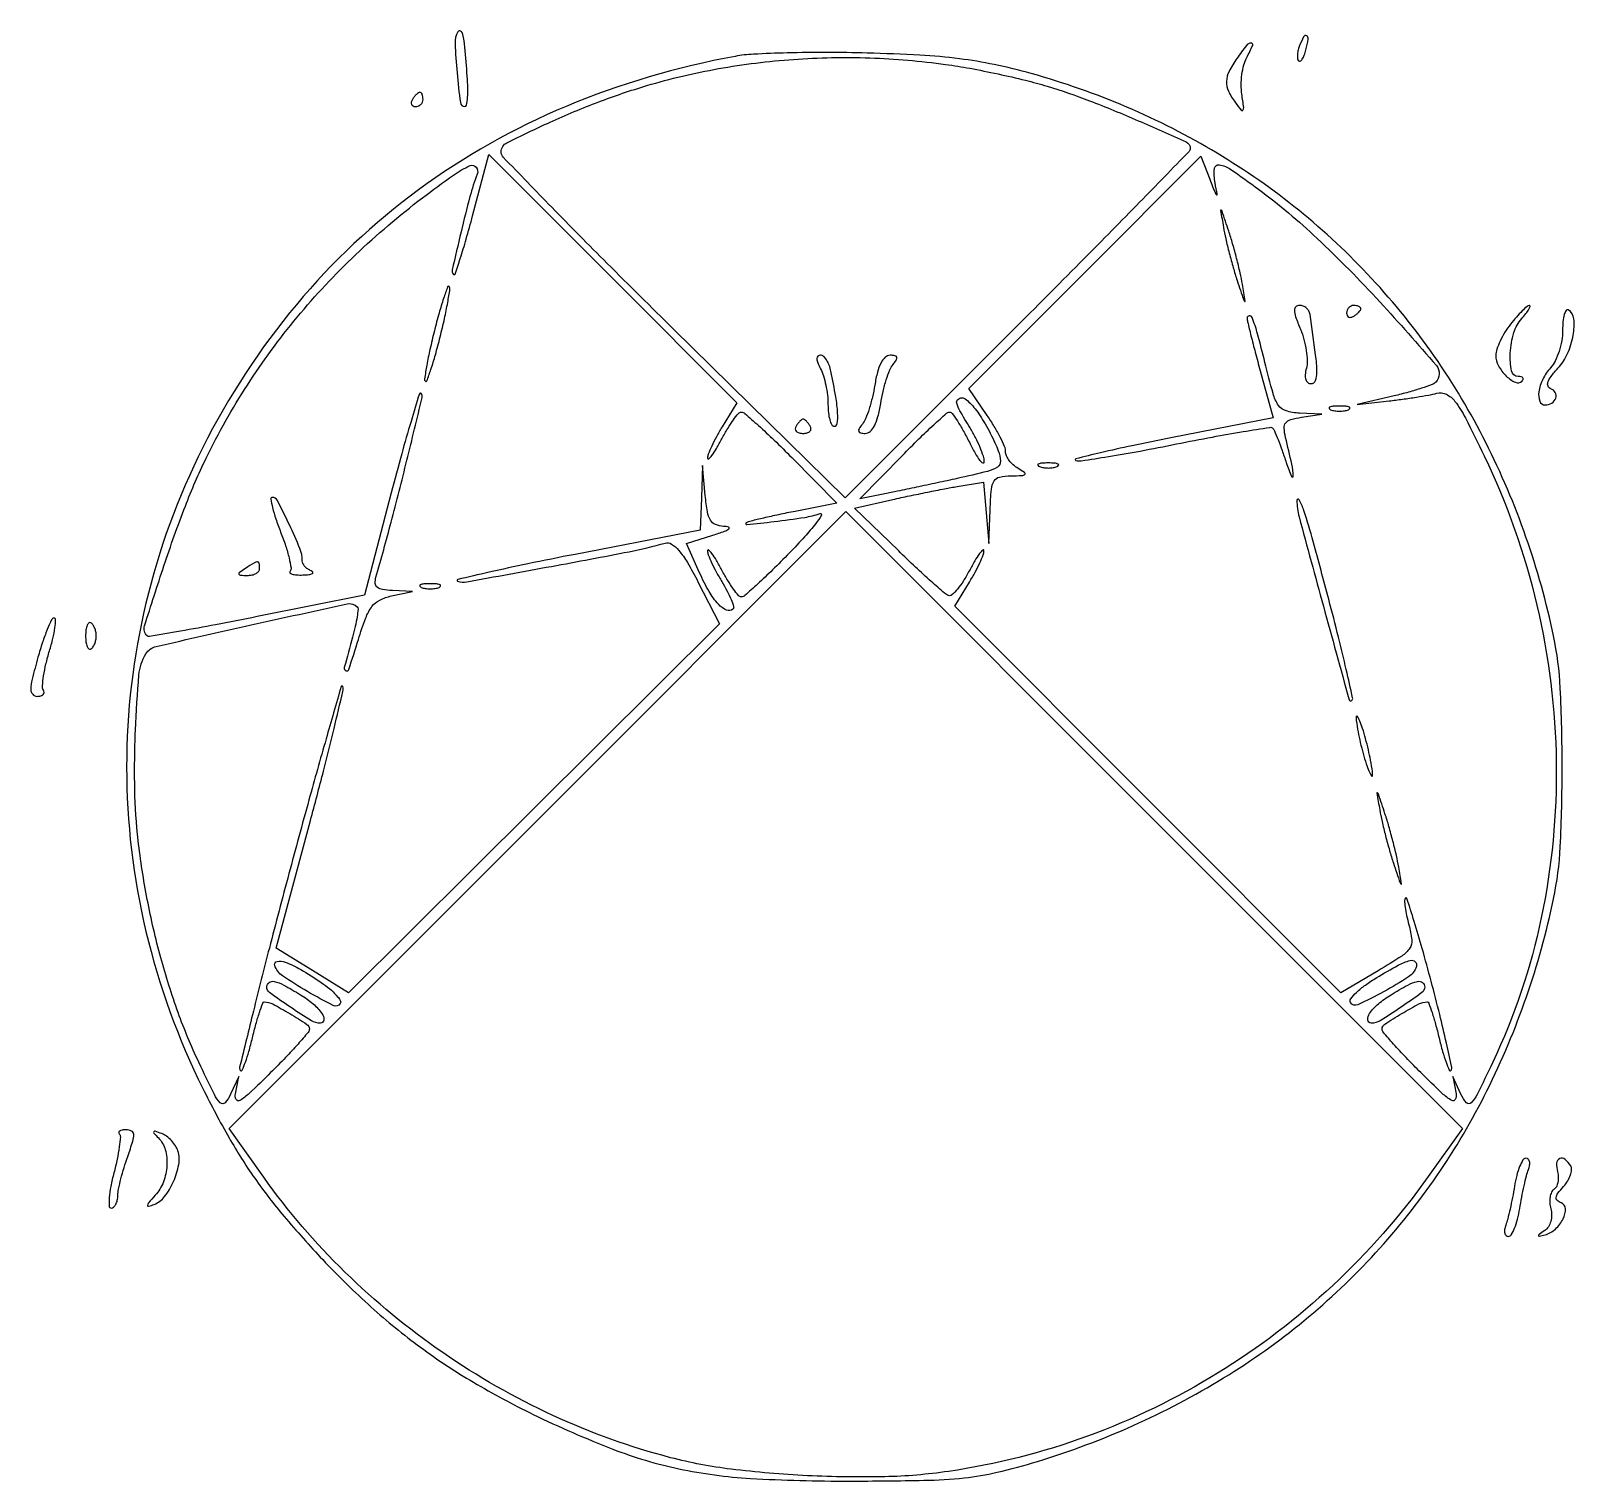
# Model space of a CAD drawing. Extents: x 10 to 227, y 11 to 215.
import ezdxf

# ---------------------------------------------------------------- set-up
doc = ezdxf.new("R2010")
doc.units = 0

msp = doc.modelspace()

# ---------------------------------------------------------------- linework, layer by layer
for points in [[(69.895761, 214.5, 0.138171), (69.508403, 212.873804, 0.013108), (69.784877, 208.752057, 0.008816), (70.252583, 204.549056, 0.377071), (70.87712, 204, 0.365102), (71.126119, 204.209785, 0.022306), (71.257615, 205.248437, 0.024807), (71.301157, 206.620526, 0.014865), (71.223523, 208.25, 0.003297), (70.877347, 212.36498, 0.029711), (70.607413, 214.151921, 0.210602), (70.281037, 214.604797, 0.420893)], [(179.556704, 210.777494, 0.035229), (178.446095, 208.927167, 0.109676), (178.086145, 207.527277, 0.12015), (178.367213, 206.181951, 0.046598), (179.349464, 204.536757, 0.011061), (180.166975, 203.469136, 0.488707), (180.411749, 203.472555, 0.196374), (180.511901, 203.849226, 0.004447), (180.25282, 205.730787, -0.039635), (180.164992, 207.049552, -0.029892), (180.27023, 208.498691, -0.03057), (180.536185, 209.8568, -0.059294), (180.938539, 210.88516, 0.019196), (181.777367, 212.608403, 0.566991), (181.547173, 212.932922, 0.210366), (180.892577, 212.581711, 0.013164)], [(188.345077, 212.456872, 0.036107), (188.155034, 211.82971, 0.043827), (188.072725, 211.221181, 0.049528), (188.09917, 210.714357, 0.159916), (188.249458, 210.417209, 0.354513), (188.4811, 210.393026, 0.101575), (188.756817, 210.665682, 0.055867), (189.039435, 211.212661, 0.027385), (189.279377, 211.960337, 0.022817), (189.602861, 213.476903, 0.322211), (189.370312, 213.947587, 0.420372), (188.945646, 213.812772, 0.025281)], [(108.919393, 211.054756, 0.053326), (85.135204, 204.008427, 0.059836), (64.358262, 192.274496, 0.060649), (47.175196, 176.112704, 0.057299), (33.989582, 156.004485, 0.057883), (25.985271, 134.095991, 0.058787), (23.271835, 111.051893, 0.058571), (25.994771, 87.932477, 0.056692), (34.01024, 65.802888, 0.014454), (37.709549, 58.861978, 0.023187), (41.301374, 53.195414, 0.022757), (45.451906, 47.812244, 0.013288), (50.879844, 41.733508, 0.020401), (57.712943, 35.047405, 0.024959), (64.640312, 29.401593, 0.024976), (72.091843, 24.47717, 0.020476), (80.5, 19.958978, 0.020488), (91.720688, 15.06651, 0.040576), (101.022063, 12.30006, 0.037542), (111.106377, 10.951531, 0.015141), (125, 10.567853, 0.003965), (135.501489, 10.679189, 0.021494), (141.187287, 11.029376, 0.031723), (145.792181, 11.809972, 0.015855), (151.5, 13.347039, 0.063439), (177.669202, 25.07958, 0.070161), (199.076923, 42.685913, 0.070272), (214.755688, 65.499459, 0.06394), (224.128009, 92.5, 0.039434), (225.070072, 99.844534, 0.012187), (225.342006, 111, 0.012187), (225.070072, 122.155466, 0.039434), (224.128009, 129.5, 0.065402), (214.590347, 156.720742, 0.070367), (198.514335, 179.813572, 0.070801), (176.761712, 197.43258, 0.067481), (150.607545, 208.634586, 0.015933), (145.382538, 209.902424, 0.020441), (140.503249, 210.716431, 0.01716), (134.949918, 211.218217, 0.007335), (127.5, 211.524778, 0.006195), (121.804203, 211.604908, 0.006742), (116.266947, 211.539531, 0.006371), (111.530146, 211.359294, 0.032686)], [(138.549466, 209.929837, -0.011205), (141.97754, 209.374475, -0.007187), (145.93051, 208.583902, -0.007222), (149.780792, 207.697774, -0.013411), (152.871825, 206.850713, -0.018098), (158.797542, 204.817798, -0.010916), (165.671163, 202.004355, -0.003645), (172.40524, 199.01624, -0.294572), (173, 198.094308, -0.195552), (172.828918, 197.673602, -0.000211), (165.866974, 190.535197, -0.001925), (158.027433, 182.565356, -0.001176), (148.717357, 173.217221), (124.434715, 148.949751), (100.210725, 172.724875, -0.002181), (90.924496, 181.918912, -0.003516), (83.10448, 189.839758, -0.000692), (76.292342, 196.856863, -0.196267), (75.993367, 197.601962, -0.283095), (76.810073, 198.911103, -0.008489), (82.876266, 201.798852, -0.016312), (89.720434, 204.64985, -0.018139), (96.5, 206.940283, -0.028488), (106.570047, 209.325433, -0.026164), (117.136413, 210.634837, -0.025891), (127.897384, 210.841547, -0.026416)], [(63.5, 205, 0.082592), (63.343488, 204.6179, 0.161196), (63.3746, 204.29375, 0.182303), (63.586039, 204.078288, 0.108972), (63.940983, 204, 0.093332), (64.345238, 204.076123, 0.09642), (64.688914, 204.29375, 0.099167), (64.918938, 204.618444, 0.105053), (65, 205, 0.042167), (64.967655, 205.382849, 0.061769), (64.870461, 205.70625, 0.081139), (64.727648, 205.92554, 0.210953), (64.559017, 206, 0.151918), (64.34829, 205.934461, 0.038439), (64.066025, 205.70625, 0.035638), (63.768994, 205.382774, 0.029505)], [(107.087807, 158.91241, 0.012767), (106.294204, 157.532574, 0.015844), (105.630458, 156.208645, 0.014204), (105.145675, 155.076675, 0.104544), (105.047934, 154.5, 0.62881), (105.223698, 154.424089, 0.055619), (105.658043, 154.895312, 0.025875), (106.30413, 155.877518, 0.011091), (107.068086, 157.25, -0.014699), (107.881417, 158.686699, -0.021394), (108.688025, 159.898438, -0.017834), (109.409883, 160.817575, -0.220833), (109.802778, 161, -0.181474), (110.28494, 160.819041, -0.003918), (112.200197, 159.11908, -0.008474), (114.417204, 157.05083, -0.005554), (116.903992, 154.596869), (123.250207, 148.193738), (117.375104, 147.033532, 0.003594), (115.052029, 146.557398, 0.004677), (112.932062, 146.086224, 0.003525), (111.164514, 145.662838, 0.042157), (110.5, 145.437881, 0.852008), (110.566587, 145.178411, 0.007831), (114.420242, 145.593844, 0.007207), (118.725083, 146.18935, 0.045228), (120.877849, 146.721346, -0.695665), (121.066993, 146.491162, -0.0335), (120.270189, 145.313279, -0.018914), (118.712323, 143.462061, -0.008449), (116.531303, 141.140901, -0.005921), (114.189061, 138.787495, -0.008997), (112.093421, 136.80389, -0.004354), (110.28469, 135.181178, -0.182624), (109.805193, 135, -0.220637), (109.411203, 135.182754, -0.017916), (108.688735, 136.101562, -0.021453), (107.881592, 137.313305, -0.014746), (107.068086, 138.75, 0.011091), (106.30413, 140.122482, 0.025875), (105.658043, 141.104688, 0.055619), (105.223698, 141.575911, 0.62881), (105.047934, 141.5, 0.103973), (105.144714, 140.925051, 0.014427), (105.621592, 139.805933, 0.016006), (106.275589, 138.498048, 0.012951), (107.057625, 137.13722, -0.015944), (107.807982, 135.813239, -0.024538), (108.362382, 134.619096, -0.021529), (108.709378, 133.646007, -0.278073), (108.620418, 133.287085, -0.312296), (107.73167, 133.125359, -0.100436), (106.585939, 133.95303, -0.056098), (105.274799, 135.740313, -0.02423), (103.929368, 138.373371), (102.06699, 142.5), (105.783495, 143.673148, 0.008491), (107.439174, 144.226865, 0.087024), (108.066039, 144.580254, 0.60436), (108.01863, 144.810132, 0.061361), (107.307498, 144.923148, -0.087267), (106.161631, 145.16634, -0.164125), (105.45118, 145.775233, -0.094282), (105.021025, 146.957813, -0.017759), (104.732205, 149.25), (104.349414, 153.5), (104.174707, 148.952212), (104, 144.404423), (86.40947, 140.982388, 0.002845), (79.735259, 139.644543, 0.005158), (74.294023, 138.462955, 0.00218), (69.876982, 137.435665, 0.755077), (69.866991, 137.211003, 0.125765), (71.159038, 137.11842, 0.000735), (83.093282, 139.291973, 0.002795), (93.993566, 141.356822, 0.021234), (99.076725, 142.57527, -0.218673), (99.972831, 142.437231, -0.071197), (100.999346, 141.526752, -0.042858), (102.206178, 139.827016, -0.013898), (103.696251, 137.124912), (106.739052, 131.225039), (80.619526, 105.258174), (54.5, 79.291309), (49.418325, 82.422112), (44.33665, 85.552916), (49.156376, 103.526458, 0.00253), (50.983309, 110.479824, 0.003962), (52.47699, 116.480753, 0.001155), (53.719352, 121.699261, 0.136076), (53.69247, 122.386743, 0.740525), (53.479626, 122.383849, 0.000633), (51.352173, 115.016312, 0.002916), (48.938347, 106.428773, 0.001675), (46.123795, 96.050701, 0.001904), (43.364338, 85.579631, 0.003119), (41.116189, 76.687153, 0.000453), (39.182735, 68.802831, 0.262003), (39.306686, 68.359981, 0.527306), (39.54613, 68.404817, 0.015993), (39.993316, 69.514108, 0.018735), (40.488506, 71.040265, 0.01021), (40.987051, 72.946023, -0.007885), (41.484279, 74.883487, -0.012697), (41.975494, 76.515394, -0.006436), (42.432683, 77.847355, -0.316825), (42.649401, 78, -0.121752), (43.833629, 77.707298, -0.013935), (46.247886, 76.348957, -0.009888), (48.646179, 74.844899, -0.252916), (49, 74.19016, -0.178091), (48.824936, 73.714246, -0.005224), (47.399098, 72.073467, -0.009871), (45.638566, 70.166957, -0.006574), (43.55012, 68.049498, -0.00498), (40.540578, 65.13598, -0.055397), (39.210464, 64.127868, -0.430109), (38.696155, 64.272709, -0.17146), (38.578328, 65.083658), (39.056416, 67.5), (37.905101, 65, -0.075455), (37.127691, 63.819091, -0.430834), (36.457176, 63.802748, -0.081433), (35.621539, 64.9756, -0.003587), (33.439503, 69.5, -0.024055), (30.526233, 76.505519, -0.01979), (28.083251, 84.226982, -0.019173), (26.184667, 92.390472, -0.018838), (24.904004, 100.723371, -0.023923), (24.424454, 107.871697, -0.015077), (24.51653, 116.238992, -0.010863), (25.005962, 124.012268, -0.117783), (25.98506, 126.975827, -0.200396), (27.444426, 128.021363, -0.001813), (40.82301, 131.048085, -0.00155), (54.330975, 134.00872, -0.254826), (55.739312, 133.594021, -0.226017), (55.854448, 133.269398, -0.01263), (55.712863, 132.177838, -0.017438), (55.457957, 130.846096, -0.011715), (55.078472, 129.343771, 0.003009), (53.919345, 125.069753, 0.373048), (54.147356, 124.604054, 0.440759), (54.568124, 124.79647, 0.003052), (55.893173, 128.997997, -0.015114), (56.931786, 132.033972, -0.072422), (57.813785, 133.631565, -0.113145), (58.911819, 134.549752, -0.065053), (60.545134, 135.129682), (63.5, 135.76337), (60.682612, 135.881685, -0.028123), (59.29006, 136.018877, -0.132029), (58.56108, 136.341777, -0.210231), (58.276049, 136.893498, -0.086015), (58.369933, 137.75, 0.005841), (60.511276, 145.514308, 0.004229), (62.722287, 154.21092, 0.000614), (64.876498, 163.041403, 0.261596), (64.714365, 163.618968, 0.56552), (64.480415, 163.560733, 0.001484), (63.306172, 159.689481, 0.005648), (61.995586, 155.135904, 0.003284), (60.520177, 149.642329), (56.753021, 135.238658), (41.626511, 132.212245, -0.002325), (35.803187, 131.075283, -0.003777), (30.845453, 130.169985, -0.000696), (26.479026, 129.412965, -0.239714), (26.166521, 129.509728, -0.283071), (25.805813, 130.932663, -0.004313), (28.529315, 139.374816, -0.011829), (31.541827, 147.774713, -0.021149), (34.467212, 154.5, -0.03022), (40.267536, 164.796765, -0.029955), (47.282411, 174.351008, -0.029488), (55.5015, 183.13522, -0.027331), (64.899131, 191.131642, -0.008014), (69.266562, 194.345127, -0.052731), (71.6292, 195.675854, -0.342726), (72.481135, 195.455801, -0.261762), (72.626035, 194.467846, 0.026063), (71.60606, 191.33011, 0.007414), (70.350451, 186.357818, 0.002015), (69.106916, 181.010552, 0.25797), (69.289316, 180.37735, 0.554834), (69.506918, 180.427772, 0.003758), (70.242705, 182.629698, 0.009019), (71.06777, 185.32613, 0.005157), (71.971224, 188.608589), (74.251728, 197.24123), (91.709933, 179.783025), (109.168138, 162.32482)], [(176.489976, 193.25, -0.068074), (176.383164, 195.234116, -0.432723), (177.088493, 195.795045, -0.115713), (178.707603, 195.157087, -0.008535), (182.606198, 192.357277, -0.028897), (190.851702, 185.44516, -0.018091), (199.703248, 176.482926, -0.009035), (207.630228, 167.534378, -0.388441), (207.550607, 165.203002, -0.110682), (207.03514, 164.868819, -0.009506), (205.542291, 164.347939, -0.012182), (203.715502, 163.798156, -0.009146), (201.680939, 163.279345), (196.5, 162.05869), (201, 162.577162, 0.005614), (202.882964, 162.81556, 0.005116), (204.81942, 163.103076, 0.005123), (206.544915, 163.3955, 0.016502), (207.683131, 163.639442, -0.174671), (209.042353, 163.500696, -0.119115), (210.257175, 162.508858, -0.044632), (211.717071, 160.179193, -0.005613), (214.357303, 154.841625, -0.054252), (221.78286, 133.832294, -0.054364), (224.508642, 111.732277, -0.05513), (222.400825, 89.854793, -0.059069), (215.560497, 69.5, -0.003587), (213.378461, 64.9756, -0.081433), (212.542824, 63.802748, -0.430834), (211.872309, 63.819091, -0.075455), (211.094899, 65), (209.943584, 67.5), (210.421672, 65.083658, -0.17146), (210.303845, 64.272709, -0.430109), (209.789536, 64.127868, -0.055397), (208.459422, 65.13598, -0.00498), (205.44988, 68.049498, -0.006574), (203.361434, 70.166957, -0.009871), (201.600902, 72.073467, -0.005224), (200.175064, 73.714246, -0.178091), (200, 74.19016, -0.252916), (200.353821, 74.844899, -0.009888), (202.752114, 76.348957, -0.013935), (205.166371, 77.707298, -0.121752), (206.350599, 78, -0.316825), (206.567317, 77.847355, -0.006436), (207.024506, 76.515394, -0.012697), (207.515721, 74.883487, -0.007885), (208.012949, 72.946023, 0.0098), (208.51016, 71.038983, 0.01792), (209.001191, 69.508615, 0.014677), (209.444083, 68.385665, 0.530557), (209.674617, 68.341284, 0.253896), (209.795988, 68.750821, 0.001993), (209.045831, 72.216665, 0.00658), (208.105478, 76.227383, 0.004104), (206.903226, 80.903226, 0.003793), (205.638322, 85.519212, 0.006551), (204.506987, 89.336154, 0.00199), (203.495437, 92.546636, 0.561653), (203.268403, 92.601736, 0.216854), (203.148503, 92.28155, 0.016017), (203.245071, 91.326979, 0.019965), (203.449607, 90.154956, 0.0137), (203.770611, 88.843771, -0.040012), (204.170137, 86.738149, -0.176445), (203.872589, 85.531471, -0.102413), (202.76542, 84.445733, -0.009217), (199.442457, 82.394302), (194.197901, 79.288604), (167.016099, 106.483893), (139.834296, 133.679182), (141.91341, 137.089591, 0.012775), (142.706547, 138.468661, 0.01585), (143.3699, 139.791942, 0.014213), (143.854363, 140.923394, 0.104521), (143.952066, 141.5, 0.63346), (143.775584, 141.574832, 0.053111), (143.332258, 141.085781, 0.025286), (142.675504, 140.08273, 0.010904), (141.898894, 138.685637, -0.020774), (141.061524, 137.246852, -0.031875), (140.209548, 136.084087, -0.033083), (139.445446, 135.283712, -0.275256), (138.974292, 135.185637, -0.095985), (138.398585, 135.517841, -0.003614), (136.522168, 137.170156, -0.006405), (134.331684, 139.17836, -0.004452), (131.907158, 141.5), (125.751911, 147.5), (131.125955, 148.701186, -0.002963), (133.453434, 149.206952, -0.002266), (136.004934, 149.733517, -0.002291), (138.39878, 150.204844, -0.005406), (140.188713, 150.52873), (143.877426, 151.155087), (144.264006, 146.827543), (144.650586, 142.5), (144.825293, 147.25, -0.011905), (145.001032, 150.147713, -0.116694), (145.379924, 151.303736, -0.205595), (146.15538, 151.852903, -0.049942), (147.75, 152.030409, 0.007178), (149.32146, 152.070352, 0.19488), (149.692679, 152.238226, 0.461747), (149.665308, 152.50046, 0.018559), (148.75, 153.080099, -0.050865), (148.080593, 153.567206, -0.049019), (147.514062, 154.185003, -0.053003), (147.126514, 154.834073, -0.108514), (147, 155.410143, 0.100694), (146.851748, 156.138829, 0.016469), (146.242534, 157.452059, 0.017558), (145.408639, 158.969805, 0.01468), (144.421391, 160.520699), (141.842782, 164.320491), (158.164752, 180.664979), (174.486722, 197.009467), (175.752389, 193.754734, 0.001342), (176.527636, 191.776872, 0.149714), (176.701849, 191.558534, 0.665936), (176.794292, 191.618426, 0.002661)], [(177.662631, 187.021503, 0.01367), (177.986299, 185.401604, 0.006956), (178.476869, 183.383498, 0.006905), (179.040926, 181.31471, 0.010265), (179.596652, 179.521503, 0.000535), (180.517958, 176.76098, 0.154978), (180.658478, 176.568537, 0.673007), (180.737814, 176.617416, 0.000935), (180.337369, 178.978497, 0.01367), (180.013701, 180.598396, 0.006956), (179.523131, 182.616502, 0.006905), (178.959074, 184.68529, 0.010265), (178.403348, 186.478497, 0.000535), (177.482042, 189.23902, 0.154978), (177.341522, 189.431463, 0.673007), (177.262186, 189.382584, 0.000935)], [(66.588235, 172.411765, 0.006804), (65.976751, 169.829209, 0.0106), (65.527623, 167.586961, 0.005075), (65.210452, 165.697782, 0.239843), (65.326982, 165.339684, 0.548535), (65.544978, 165.387983, 0.006823), (66.10924, 167.005343, 0.012149), (66.740554, 169.062728, 0.006834), (67.411765, 171.588235, 0.006804), (68.023249, 174.170791, 0.0106), (68.472377, 176.413039, 0.005075), (68.789548, 178.302218, 0.239843), (68.673018, 178.660316, 0.548535), (68.455022, 178.612017, 0.006823), (67.89076, 176.994657, 0.012149), (67.259446, 174.937272, 0.006834)], [(188.498611, 172.657566, -0.032774), (188.991609, 171.21946, -0.028642), (189.319192, 169.663187, -0.029716), (189.450612, 168.219498, -0.071909), (189.330953, 167.157566, 0.041478), (189.17341, 166.255325, 0.096736), (189.24356, 165.576061, 0.15304), (189.528183, 165.159586, 0.168459), (189.988404, 165, 0.310455), (190.612514, 165.42885, 0.095541), (190.82358, 166.614231, 0.029572), (190.644003, 169.055703, 0.003082), (189.849037, 174.75, 0.095937), (189.682242, 175.22734, 0.084415), (189.34356, 175.632812, 0.083924), (188.887872, 175.905363, 0.093161), (188.38436, 176, 0.179544), (187.850736, 175.802, 0.227392), (187.64218, 175.326081, 0.078283), (187.821023, 174.398236, 0.01228)], [(195, 174.940983, 0.108972), (195.078288, 174.586039, 0.182303), (195.29375, 174.3746, 0.161196), (195.6179, 174.343488, 0.082592), (196, 174.5, 0.029505), (196.382774, 174.768994, 0.035638), (196.70625, 175.066025, 0.038439), (196.934461, 175.34829, 0.151918), (197, 175.559017, 0.210953), (196.92554, 175.727648, 0.081139), (196.70625, 175.870461, 0.061769), (196.382849, 175.967655, 0.042167), (196, 176, 0.105053), (195.618444, 175.918938, 0.099167), (195.29375, 175.688914, 0.09642), (195.076123, 175.345238, 0.093332)], [(218.07258, 173.365141, 0.028649), (217.279355, 172.228356, 0.027448), (216.60882, 170.992355, 0.02854), (216.140668, 169.837464, 0.082199), (216, 168.987586, 0.125851), (216.374702, 167.522497, 0.073362), (217.47486, 166.066971, 0.088413), (218.758567, 165.187358, 0.312013), (219.690833, 165.357499, 0.117684), (219.840858, 165.601589, 0.255643), (219.80189, 165.811265, 0.167549), (219.569834, 165.954971, 0.055671), (219.166667, 166, -0.359127), (218.208191, 166.790365, -0.062922), (218.042107, 169.3036, -0.05608), (218.540529, 172.177328, -0.11343), (219.654988, 174.171259, 0.016504), (220.249659, 174.873623, 0.034791), (220.65274, 175.462807, 0.059659), (220.828076, 175.864825, 0.502596), (220.727568, 176, 0.183171), (220.401019, 175.876218, 0.014237), (219.707422, 175.22601, 0.017965), (218.908929, 174.3745, 0.01271)], [(181, 174.228358, 0.058722), (181.063049, 173.693367, 0.002218), (181.540736, 171.733322, 0.00397), (182.135552, 169.417639, 0.002782), (182.840805, 166.818201), (184.68161, 160.179687), (170.25797, 157.367455, 0.003447), (164.79739, 156.263656, 0.006363), (160.376879, 155.279448, 0.003319), (156.883195, 154.430267, 0.750297), (156.874687, 154.208438, 0.118691), (157.65227, 154.141813, 0.002538), (161.466593, 154.741247, 0.005704), (165.938522, 155.519761, 0.003799), (171.045783, 156.509231, -0.003565), (176.110759, 157.492967, -0.005719), (180.446614, 158.251838, -0.001567), (184.2094, 158.854035, -0.239677), (184.609699, 158.723634, -0.098222), (184.838007, 158.382341, -0.004891), (185.345374, 157.126605, -0.007725), (185.913874, 155.610517, -0.005497), (186.505833, 153.895229, 0.020274), (187.248866, 151.932262, 0.827951), (187.488319, 151.98448, 0.047576), (187.281947, 153.666244, 0.00533), (186.410432, 157.424935, -0.042269), (186.204596, 158.750841, -0.186567), (186.433533, 159.492592, -0.160462), (187.129732, 159.953035, -0.029375), (188.660432, 160.275103), (191.5, 160.700336), (188.357719, 160.850168, -0.060527), (186.471158, 161.171198, -0.172831), (185.412469, 161.945926, -0.081863), (184.64895, 163.595842, -0.007432), (183.5, 168, 0.006562), (182.462336, 172.006106, 0.02879), (181.684242, 174.321932, 0.341478), (181.287471, 174.554922, 0.377441)], [(225.4, 172.485148, -0.043521), (225.274937, 171.051054, -0.034612), (224.900625, 169.542214, -0.035712), (224.352094, 168.18372, -0.070218), (223.7, 167.220998, 0.06896), (222.608701, 165.618506, 0.079112), (222.05787, 163.851984, 0.123291), (222.192242, 162.525806, 0.316053), (222.940983, 162, 0.138294), (223.870844, 162.262203, 0.170974), (224.435099, 162.956508, 0.211045), (224.378429, 163.739737, 0.187102), (223.756231, 164.277413, -0.205218), (223.359433, 164.645251, -0.189364), (223.334812, 165.202642, -0.082202), (223.776429, 166.022304, -0.021082), (224.75, 167.177274, 0.080088), (226.106166, 169.23506, 0.062037), (226.897808, 171.803734, 0.069192), (226.983431, 174.124733, 0.233071), (226.2, 175.376393, 0.407724), (225.894577, 175.307864, 0.076609), (225.635, 174.731041, 0.045122), (225.456677, 173.749744, 0.022398)], [(120.964816, 167.065741, -0.04912), (121.362412, 166.107317, -0.022735), (121.695915, 164.79911, -0.022262), (121.924198, 163.381246, -0.028787), (122, 162.065741, 0.026567), (122.062464, 160.891001, 0.041936), (122.253015, 159.900562, 0.051209), (122.528973, 159.202, 0.280057), (122.861328, 159, 0.378053), (123.309904, 159.395729, 0.045498), (123.358707, 160.82697, 0.028165), (123.09451, 163.151637, 0.007874), (122.420272, 166.75, 0.040949), (122.170011, 167.611145, 0.053912), (121.798055, 168.339063, 0.06527), (121.368334, 168.838534, 0.184545), (120.945764, 169, 0.188774), (120.585838, 168.859089, 0.211662), (120.439291, 168.519425, 0.094874), (120.558204, 167.929875, 0.025801)], [(128.583948, 164.799614, -0.018212), (128.247546, 163.096248, -0.019175), (127.792748, 161.45133, -0.01921), (127.293559, 160.068834, -0.077102), (126.833695, 159.299614, 0.03246), (126.371047, 158.662176, 0.221719), (126.323309, 158.286971, 0.275456), (126.577326, 158.062652, 0.046486), (127.249747, 158, 0.190929), (127.938447, 158.272935, 0.085206), (128.535737, 159.064923, 0.055772), (129.033289, 160.368054, 0.023689), (129.416052, 162.200386, -0.018212), (129.752454, 163.903752, -0.019175), (130.207252, 165.54867, -0.01921), (130.706441, 166.931166, -0.077102), (131.166305, 167.700386, 0.03246), (131.628953, 168.337824, 0.221719), (131.676691, 168.713029, 0.275456), (131.422674, 168.937348, 0.046486), (130.750253, 169, 0.190929), (130.061553, 168.727065, 0.085206), (129.464263, 167.935077, 0.055772), (128.966711, 166.631946, 0.023689)], [(143.412088, 160.493827, -0.015166), (144.108159, 159.357768, -0.009972), (144.842686, 158.011429, -0.010036), (145.505716, 156.671245, -0.01901), (145.976268, 155.562419, -0.079946), (146.275967, 154.112056, -0.260867), (145.850924, 153.267246, -0.088626), (144.465517, 152.652704, -0.00586), (140.19917, 151.658299, -0.001037), (137.377681, 151.041573, -0.000921), (134.439756, 150.411445, -0.000924), (131.793734, 149.854134, -0.002843), (130, 149.490425), (126.5, 148.801438), (132.468697, 154.900719, -0.005294), (134.805191, 157.238299, -0.008119), (136.882899, 159.208336, -0.003589), (138.68079, 160.834831, -0.184091), (139.114194, 161, -0.239203), (139.471436, 160.81872, -0.013071), (140.21015, 159.751563, -0.017978), (141.039514, 158.378575, -0.011954), (141.894709, 156.75, 0.012947), (142.704636, 155.215043, 0.035247), (143.37959, 154.189063, 0.123987), (143.786935, 153.865191, 0.545582), (143.995473, 154, 0.079371), (143.86809, 154.787459, 0.019449), (143.406988, 156.021162, 0.019433), (142.760606, 157.410606, 0.01831), (141.996262, 158.77417, -0.006438), (140.56491, 161.191276, -0.066252), (140.12534, 162.26229, -0.285007), (140.282645, 162.774182, -0.181289), (140.88499, 163, -0.166816), (141.327953, 162.847984, -0.030026), (141.992384, 162.263812, -0.029481), (142.718518, 161.45341, -0.022911)], [(192.75, 161.337719, 0.057986), (193.320008, 161.181385, 0.037979), (194, 161.12966, 0.037979), (194.679992, 161.181385, 0.057986), (195.25, 161.337719, 0.174857), (195.459382, 161.525001, 0.447206), (195.398438, 161.693942, 0.078554), (194.89144, 161.810911, 0.017491), (194, 161.842105, 0.017491), (193.10856, 161.810911, 0.078554), (192.601562, 161.693942, 0.447206), (192.540618, 161.525001, 0.174857)], [(117.5, 159, 0.146489), (117.397987, 158.620597, 0.191582), (117.538811, 158.29375, 0.134005), (117.925364, 158.072951, 0.063222), (118.5, 158, 0.063222), (119.074636, 158.072951, 0.134005), (119.461189, 158.29375, 0.191582), (119.602013, 158.620597, 0.146489), (119.5, 159, 0.025622), (119.235369, 159.382847, 0.032351), (118.951311, 159.70625, 0.033983), (118.686704, 159.937141, 0.163822), (118.5, 160, 0.163822), (118.313296, 159.937141, 0.033983), (118.048689, 159.70625, 0.032351), (117.764631, 159.382847, 0.025622)], [(151.75, 153.337719, 0.057986), (152.320008, 153.181385, 0.037979), (153, 153.12966, 0.037979), (153.679992, 153.181385, 0.057986), (154.25, 153.337719, 0.174857), (154.459382, 153.525001, 0.447206), (154.398438, 153.693942, 0.078554), (153.89144, 153.810911, 0.017491), (153, 153.842105, 0.017491), (152.10856, 153.810911, 0.078554), (151.601562, 153.693942, 0.447206), (151.540618, 153.525001, 0.174857)], [(44.957005, 144.109079, -0.01405), (45.651501, 142.190831, -0.020988), (46.139611, 140.47595, -0.01691), (46.425257, 139.077674, -0.242887), (46.275746, 138.609079, 0.392806), (46.267585, 138.387518, 0.144431), (46.55548, 138.202108, 0.0566), (47.196091, 138.090689, 0.022949), (48.083333, 138.078947, 0.019615), (48.942211, 138.140791, 0.088364), (49.422917, 138.282867, 0.434439), (49.477226, 138.466554, 0.165246), (49.25, 138.662281, -0.057867), (48.771987, 138.922882, -0.058119), (48.367188, 139.285759, -0.063834), (48.09203, 139.691122, -0.117754), (48, 140.076473, 0.097652), (47.663338, 141.783828, 0.013123), (46.178237, 145.148931, 0.007852), (44.498669, 148.559801, 0.281482), (43.778692, 149, 0.460624), (43.577061, 148.764222, 0.020151), (43.815649, 147.563292, 0.022285), (44.271103, 145.9852, 0.012483)], [(188, 148.581712, 0.066006), (188.30712, 146.265382, 0.001093), (191.728369, 133.699793, 0.000347), (195.362094, 120.503885, 0.574819), (195.73802, 120.404686, 0.256622), (195.848525, 120.784692, 0.001305), (194.950902, 124.761053, 0.005309), (193.857843, 129.321476, 0.003285), (192.481413, 134.657811, 0.002014), (190.294178, 142.780651, 0.011081), (189.000364, 147.128676, 0.049871), (188.329536, 148.667737, 0.772463)], [(206.491439, 53.435799, -0.050082), (193.047821, 38.10376, -0.049978), (176.81538, 25.738777, -0.050187), (158.51975, 16.882621, -0.051379), (138.969433, 11.935203, -0.030897), (129.97831, 11.18345, -0.017749), (119.099587, 11.33414, -0.017772), (108.364385, 12.24759, -0.033811), (99.853583, 13.866926, -0.044346), (83.278709, 19.809464, -0.04265), (67.780517, 28.644776, -0.042664), (54.010689, 39.978505, -0.044438), (42.569613, 53.342164), (37.692911, 60.184327), (81.093586, 103.593605), (124.494261, 147.002882), (167.901867, 103.595276), (211.309474, 60.187669)], [(40, 139, 0.011213), (39.169589, 138.436556, 0.309569), (39.083458, 138.201904, 0.327416), (39.271084, 138.047261, 0.011938), (40.25, 138.015313, 0.055234), (40.919445, 138.083567, 0.075283), (41.485937, 138.298248, 0.095191), (41.865757, 138.619685, 0.17131), (42, 139, 0.042895), (41.938046, 139.720828, 0.364836), (41.707705, 139.914708, 0.137048), (41.26282, 139.790433, 0.007234)], [(64.75, 136.337719, 0.057986), (65.320008, 136.181385, 0.037979), (66, 136.12966, 0.037979), (66.679992, 136.181385, 0.057986), (67.25, 136.337719, 0.174857), (67.459382, 136.525001, 0.447206), (67.398438, 136.693942, 0.078554), (66.89144, 136.810911, 0.017491), (66, 136.842105, 0.017491), (65.10856, 136.810911, 0.078554), (64.601562, 136.693942, 0.447206), (64.540618, 136.525001, 0.174857)], [(10.798278, 126.5, 0.00684), (9.986045, 123.419279, 0.056288), (9.795895, 121.983221, 0.188106), (10.051503, 121.288763, 0.214777), (10.692733, 121, 0.063467), (11.198763, 121.064492, 0.134422), (11.538912, 121.259597, 0.191565), (11.662472, 121.548423, 0.145838), (11.571857, 121.883733, -0.160143), (11.430686, 122.470807, -0.017628), (11.594224, 123.863898, -0.020097), (11.922756, 125.551237, -0.014963), (12.414972, 127.383733, 0.013792), (12.89499, 129.154266, 0.024234), (13.179499, 130.643972, 0.022713), (13.286515, 131.769039, 0.428763), (13.066695, 132, 0.289796), (12.712172, 131.775683, 0.012834), (12.0961, 130.384375, 0.018274), (11.438333, 128.608042, 0.011658)], [(17.5, 129.5, 0.031081), (17.55311, 128.646454, 0.065524), (17.720312, 128.005417, 0.125974), (17.966091, 127.672983, 0.31953), (18.25, 127.654508, 0.107182), (18.537543, 127.93173, 0.051073), (18.779688, 128.387826, 0.047331), (18.944413, 128.936991, 0.049246), (19, 129.5, 0.049246), (18.944413, 130.063009, 0.047331), (18.779688, 130.612174, 0.051073), (18.537543, 131.06827, 0.107182), (18.25, 131.345492, 0.31953), (17.966091, 131.327017, 0.125974), (17.720312, 130.994583, 0.065524), (17.55311, 130.353546, 0.031081)], [(196.624801, 116, 0.012166), (196.931902, 114.513402, 0.009969), (197.33012, 112.940625, 0.010102), (197.754457, 111.508842, 0.026048), (198.13466, 110.5, 0.030687), (198.49103, 109.805073, 0.701671), (198.643617, 109.834118, 0.079071), (198.644307, 110.413284, 0.00569), (198.375199, 112, 0.012166), (198.068098, 113.486598, 0.009969), (197.66988, 115.059375, 0.010102), (197.245543, 116.491158, 0.026048), (196.86534, 117.5, 0.030687), (196.50897, 118.194927, 0.701671), (196.356383, 118.165882, 0.079071), (196.355693, 117.586716, 0.00569)], [(199.662631, 105.021503, 0.01367), (199.986299, 103.401604, 0.006956), (200.476869, 101.383498, 0.006905), (201.040926, 99.31471, 0.010265), (201.596652, 97.521503, 0.000535), (202.517958, 94.76098, 0.154978), (202.658478, 94.568537, 0.673007), (202.737814, 94.617416, 0.000935), (202.337369, 96.978497, 0.01367), (202.013701, 98.598396, 0.006956), (201.523131, 100.616502, 0.006905), (200.959074, 102.68529, 0.010265), (200.403348, 104.478497, 0.000535), (199.482042, 107.23902, 0.154978), (199.341522, 107.431463, 0.673007), (199.262186, 107.382584, 0.000935)], [(50.674522, 80.727543, -0.023005), (51.855307, 79.84092, -0.036227), (52.771638, 78.965644, -0.040917), (53.351657, 78.209121, -0.289147), (53.355802, 77.766682, -0.388967), (52.366296, 77.48717, -0.014941), (48.718691, 79.463286, -0.018831), (45.217141, 81.678289, -0.163267), (44.122821, 83.131536, -0.458826), (44.458128, 83.692706, -0.131638), (45.611945, 83.588695, -0.045238), (47.787113, 82.559115, -0.016391)], [(204.824062, 82.972186, -0.168437), (203.707197, 81.519651, -0.020617), (200.216047, 79.425371, -0.016892), (196.58902, 77.604255, -0.378906), (195.551193, 77.917168, -0.312654), (195.578569, 78.43839, -0.037824), (196.390742, 79.338411, -0.034167), (197.639153, 80.374539, -0.02113), (199.232473, 81.423408, -0.010029), (202.247872, 83.149399, -0.057465), (203.952854, 83.84032, -0.267371), (204.658217, 83.658475, -0.286937)], [(47.75, 79.01096, -0.038017), (49.532428, 77.728954, -0.06525), (50.76594, 76.380623, -0.167223), (51.032468, 75.451159, -0.399029), (50.55716, 75, -0.13814), (49.288457, 75.357337, -0.011114), (46.339386, 77.253066, -0.00833), (43.405406, 79.304554, -0.240464), (43, 80.098776, -0.236702), (43.318096, 80.733064, -0.220008), (44.033053, 80.883945, -0.06841), (45.394746, 80.368694, -0.012296)], [(206, 80.098776, -0.240464), (205.594594, 79.304554, -0.00833), (202.660614, 77.253066, -0.011114), (199.711543, 75.357337, -0.13814), (198.44284, 75, -0.399029), (197.967532, 75.451159, -0.167223), (198.23406, 76.380623, -0.06525), (199.467572, 77.728954, -0.038017), (201.25, 79.01096, -0.012296), (203.605254, 80.368694, -0.06841), (204.966947, 80.883945, -0.220008), (205.681904, 80.733064, -0.236702)], [(22.226925, 59.439742, -0.219363), (22.389796, 58.998373, -0.013969), (22.239828, 57.59301, -0.018412), (21.942705, 55.873082, -0.01251), (21.484104, 53.939742, 0.016225), (21.049565, 52.045278, 0.028387), (20.830966, 50.451049, 0.029768), (20.807394, 49.272143, 0.402683), (21.090512, 49, 0.182593), (21.441167, 49.132471, 0.08761), (21.745732, 49.514063, 0.068719), (21.959933, 50.080369, 0.049869), (22.043893, 50.75, -0.043399), (22.146923, 51.667544, -0.01191), (22.468009, 53.0875, -0.011945), (22.910545, 54.685928, -0.012201), (23.426055, 56.25, 0.009209), (24.152996, 58.411956, 0.090758), (24.272145, 59.360717, 0.270084), (23.965859, 59.824487, 0.115395), (23.215495, 60, 0.034507), (22.658152, 59.96149, 0.094688), (22.286211, 59.835424, 0.229205), (22.1582, 59.650132, 0.239249)], [(27.75, 58.859246, -0.12949), (28.702665, 57.211344, -0.080561), (28.939916, 54.978207, -0.076458), (28.452811, 52.665078, -0.094125), (27.306067, 50.785706, 0.005976), (26.365704, 49.721322, 0.152598), (26.213899, 49.3709, 0.53196), (26.366044, 49.243019, 0.021903), (27.170617, 49.511977, 0.139346), (28.621667, 50.599844, 0.058593), (29.873292, 52.718888, 0.058243), (30.611514, 55.104403, 0.123393), (30.49285, 57.022528, 0.06537), (30.149136, 57.756644, 0.045628), (29.588125, 58.480045, 0.04582), (28.909069, 59.085781, 0.068385), (28.211933, 59.466865, 0.008694), (27.291797, 59.798904, 0.323005), (27.0905, 59.737534, 0.363128), (27.099716, 59.540026, 0.009611)], [(218.62997, 52.08742, -0.007861), (218.345724, 50.473059, -0.00771), (218.009169, 48.857856, -0.007624), (217.670624, 47.450665, -0.028774), (217.395173, 46.58742, 0.053167), (217.233324, 45.979439, 0.096031), (217.252595, 45.466305, 0.144578), (217.443516, 45.129878, 0.194253), (217.765203, 45, 0.263527), (218.183014, 45.236644, 0.037737), (218.640533, 46.14932, 0.034737), (219.059196, 47.413534, 0.022951), (219.37003, 48.91258, -0.007861), (219.654276, 50.526941, -0.00771), (219.990831, 52.142144, -0.007624), (220.329376, 53.549335, -0.028774), (220.604827, 54.41258, 0.053167), (220.766676, 55.020561, 0.096031), (220.747405, 55.533695, 0.144578), (220.556484, 55.870122, 0.194253), (220.234797, 56, 0.263527), (219.816986, 55.763356, 0.037737), (219.359467, 54.85068, 0.034737), (218.940804, 53.586466, 0.022951)], [(224.680738, 54.112859, -0.053607), (224.795668, 53.345489, -0.059764), (224.737507, 52.599746, -0.068242), (224.524805, 51.985763, -0.137726), (224.180998, 51.611863, 0.149651), (223.840514, 51.223753, 0.065353), (223.640945, 50.561053, 0.056357), (223.600655, 49.745999, 0.048181), (223.737279, 48.896646, -0.063321), (223.854514, 47.99505, -0.067769), (223.737128, 47.114289, -0.073394), (223.404769, 46.358613, -0.100326), (222.893399, 45.821511, 0.004088), (222.08726, 45.248278, 0.256462), (222.015058, 45.095857, 0.467596), (222.112283, 45.024026, 0.0063), (222.928557, 45.233388, 0.119317), (224.389519, 46.03376, 0.091889), (225.491579, 47.486944, 0.127633), (225.796123, 48.904066, 0.304116), (225.188869, 49.73228, -0.100078), (224.645271, 50.063443, -0.248364), (224.495698, 50.489983, -0.125313), (224.748117, 51.088786, -0.021829), (225.53683, 52.040697, 0.045593), (226.123003, 52.820733, 0.055108), (226.515577, 53.647709, 0.064585), (226.670663, 54.396922, 0.158482), (226.538944, 54.936987, 0.082856), (225.7459, 55.843181, 0.283228), (225.002592, 55.943806, 0.27794), (224.567403, 55.322681, 0.081365)]]:
    msp.add_lwpolyline(points, format="xyb", close=True)

doc.saveas('drawing.dxf')
